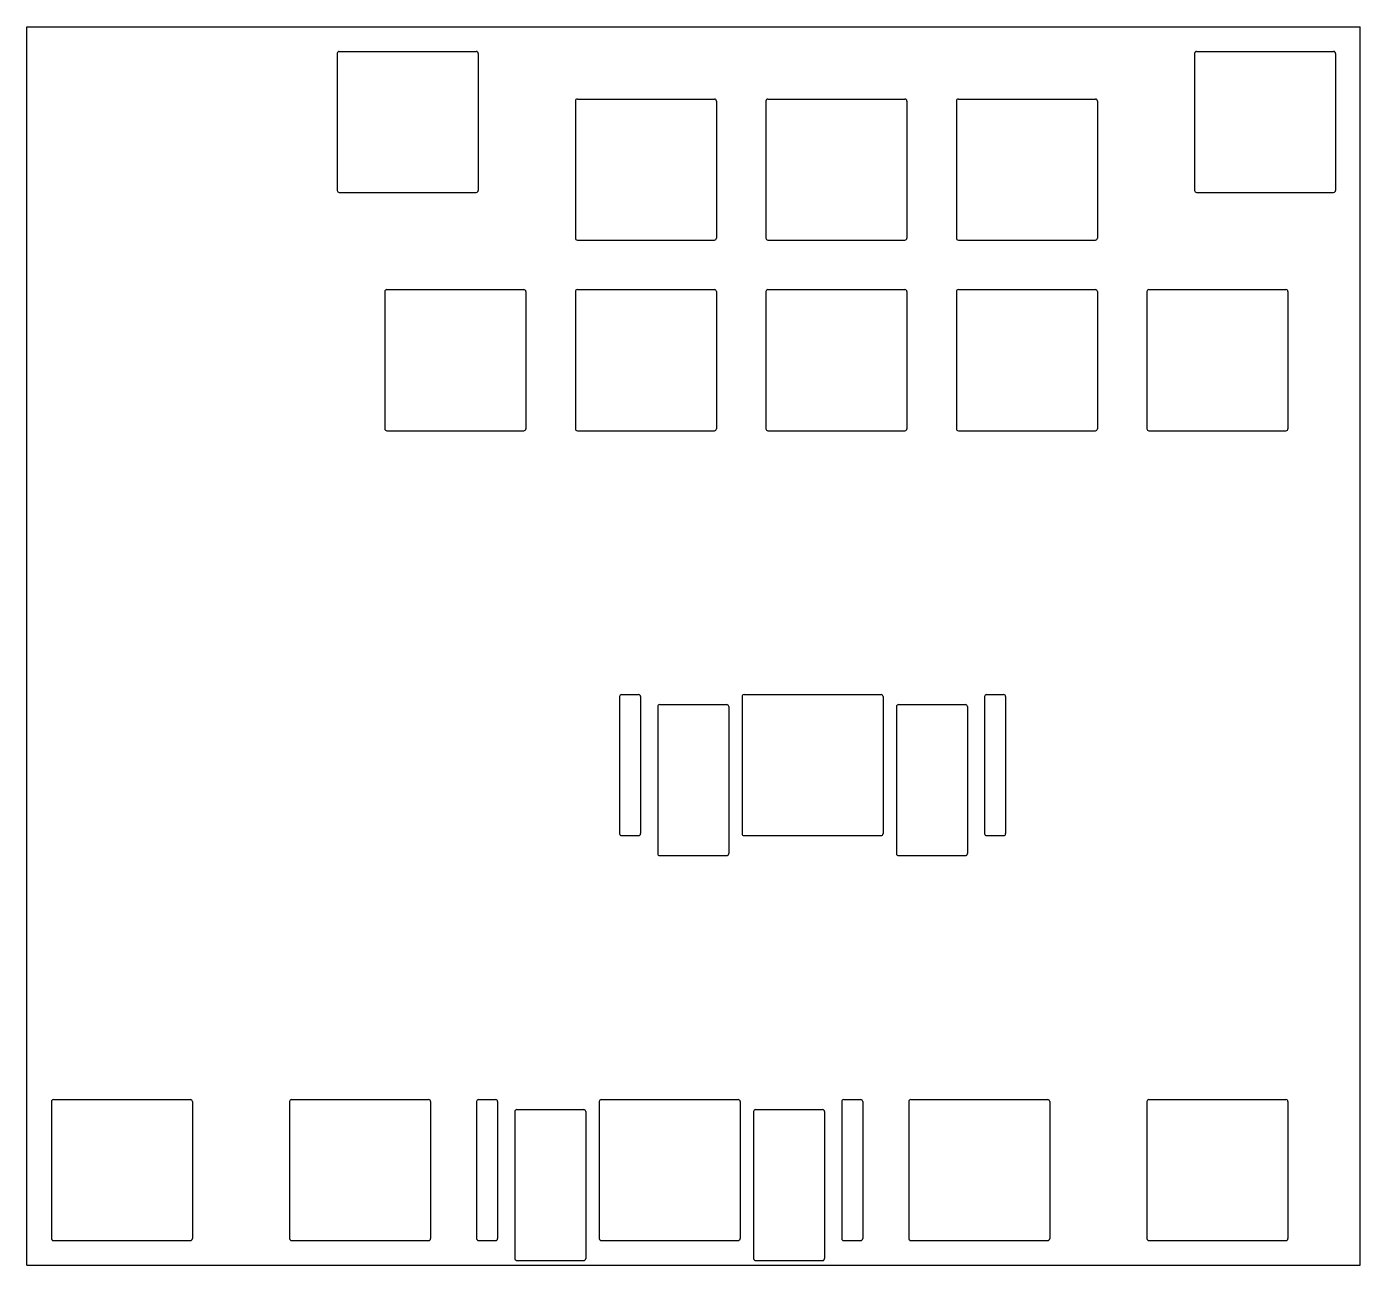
# Model space of a CAD drawing. Header units: millimetres. Extents: x 0 to 133, y -124 to 0.
import ezdxf

# ---------------------------------------------------------------- set-up
doc = ezdxf.new("R2010")
doc.units = ezdxf.units.MM

msp = doc.modelspace()

# ---------------------------------------------------------------- linework, layer by layer
for p, q in [((0, 0), (133.35, 0)), ((0, -123.825), (0, 0)), ((133.35, -123.825), (133.35, 0)), ((31.25, -2.475), (44.95, -2.475)), ((116.975, -2.475), (130.675, -2.475)), ((31.05, -2.675), (31.05, -16.375)), ((45.15, -2.675), (45.15, -16.375)), ((116.775, -2.675), (116.775, -16.375)), ((130.875, -2.675), (130.875, -16.375)), ((54.8625, -7.4375), (54.8625, -21.1375)), ((55.0625, -7.2375), (68.7625, -7.2375)), ((68.9625, -7.4375), (68.9625, -21.1375)), ((73.9125, -7.4375), (73.9125, -21.1375)), ((74.1125, -7.2375), (87.8125, -7.2375)), ((88.0125, -7.4375), (88.0125, -21.1375)), ((92.9625, -7.4375), (92.9625, -21.1375)), ((93.1625, -7.2375), (106.8625, -7.2375)), ((107.0625, -7.4375), (107.0625, -21.1375)), ((31.25, -16.575), (44.95, -16.575)), ((116.975, -16.575), (130.675, -16.575)), ((55.0625, -21.3375), (68.7625, -21.3375)), ((74.1125, -21.3375), (87.8125, -21.3375)), ((93.1625, -21.3375), (106.8625, -21.3375)), ((35.8125, -26.4875), (35.8125, -40.1875)), ((36.0125, -26.2875), (49.7125, -26.2875)), ((49.9125, -26.4875), (49.9125, -40.1875)), ((54.8625, -26.4875), (54.8625, -40.1875)), ((55.0625, -26.2875), (68.7625, -26.2875)), ((68.9625, -26.4875), (68.9625, -40.1875)), ((73.9125, -26.4875), (73.9125, -40.1875)), ((74.1125, -26.2875), (87.8125, -26.2875)), ((88.0125, -26.4875), (88.0125, -40.1875)), ((92.9625, -26.4875), (92.9625, -40.1875)), ((93.1625, -26.2875), (106.8625, -26.2875)), ((107.0625, -26.4875), (107.0625, -40.1875)), ((112.0125, -26.4875), (112.0125, -40.1875)), ((112.2125, -26.2875), (125.9125, -26.2875)), ((126.1125, -26.4875), (126.1125, -40.1875)), ((36.0125, -40.3875), (49.7125, -40.3875)), ((55.0625, -40.3875), (68.7625, -40.3875)), ((74.1125, -40.3875), (87.8125, -40.3875)), ((93.1625, -40.3875), (106.8625, -40.3875)), ((112.2125, -40.3875), (125.9125, -40.3875)), ((59.28125, -66.96875), (59.28125, -80.66875)), ((59.48125, -66.76875), (61.18125, -66.76875)), ((61.38125, -66.96875), (61.38125, -80.66875)), ((63.09325, -67.96875), (63.09325, -82.66875)), ((63.29325, -67.76875), (69.99325, -67.76875)), ((70.19325, -67.96875), (70.19325, -82.66875)), ((71.53125, -66.96875), (71.53125, -80.66875)), ((71.73125, -66.76875), (85.43125, -66.76875)), ((85.63125, -66.96875), (85.63125, -80.66875)), ((86.96925, -67.96875), (86.96925, -82.66875)), ((87.16925, -67.76875), (93.86925, -67.76875)), ((94.06925, -67.96875), (94.06925, -82.66875)), ((95.78125, -66.96875), (95.78125, -80.66875)), ((95.98125, -66.76875), (97.68125, -66.76875)), ((97.88125, -66.96875), (97.88125, -80.66875)), ((59.48125, -80.86875), (61.18125, -80.86875)), ((71.73125, -80.86875), (85.43125, -80.86875)), ((95.98125, -80.86875), (97.68125, -80.86875)), ((63.29325, -82.86875), (69.99325, -82.86875)), ((87.16925, -82.86875), (93.86925, -82.86875)), ((2.475, -107.45), (2.475, -121.15)), ((2.675, -107.25), (16.375, -107.25)), ((16.575, -107.45), (16.575, -121.15)), ((26.2875, -107.45), (26.2875, -121.15)), ((26.4875, -107.25), (40.1875, -107.25)), ((40.3875, -107.45), (40.3875, -121.15)), ((44.99375, -107.45), (44.99375, -121.15)), ((45.19375, -107.25), (46.89375, -107.25)), ((47.09375, -107.45), (47.09375, -121.15)), ((57.24375, -107.45), (57.24375, -121.15)), ((57.44375, -107.25), (71.14375, -107.25)), ((71.34375, -107.45), (71.34375, -121.15)), ((81.49375, -107.45), (81.49375, -121.15)), ((81.69375, -107.25), (83.39375, -107.25)), ((83.59375, -107.45), (83.59375, -121.15)), ((88.2, -107.45), (88.2, -121.15)), ((88.4, -107.25), (102.1, -107.25)), ((102.3, -107.45), (102.3, -121.15)), ((112.0125, -107.45), (112.0125, -121.15)), ((112.2125, -107.25), (125.9125, -107.25)), ((126.1125, -107.45), (126.1125, -121.15)), ((48.80575, -108.45), (48.80575, -123.15)), ((49.00575, -108.25), (55.70575, -108.25)), ((55.90575, -108.45), (55.90575, -123.15)), ((72.68175, -108.45), (72.68175, -123.15)), ((72.88175, -108.25), (79.58175, -108.25)), ((79.78175, -108.45), (79.78175, -123.15)), ((2.675, -121.35), (16.375, -121.35)), ((26.4875, -121.35), (40.1875, -121.35)), ((45.19375, -121.35), (46.89375, -121.35)), ((57.44375, -121.35), (71.14375, -121.35)), ((81.69375, -121.35), (83.39375, -121.35)), ((88.4, -121.35), (102.1, -121.35)), ((112.2125, -121.35), (125.9125, -121.35)), ((0, -123.825), (133.35, -123.825)), ((49.00575, -123.35), (55.70575, -123.35)), ((72.88175, -123.35), (79.58175, -123.35))]:
    msp.add_line(p, q)
for centre, start, end in [((31.25, -2.675), 90, 180), ((44.95, -2.675), 0, 90), ((116.975, -2.675), 90, 180), ((130.675, -2.675), 0, 90), ((55.0625, -7.4375), 90, 180), ((68.7625, -7.4375), 0, 90), ((74.1125, -7.4375), 90, 180), ((87.8125, -7.4375), 0, 90), ((93.1625, -7.4375), 90, 180), ((106.8625, -7.4375), 0, 90), ((31.25, -16.375), 180, 270), ((44.95, -16.375), 270, 0), ((116.975, -16.375), 180, 270), ((130.675, -16.375), 270, 0), ((55.0625, -21.1375), 180, 270), ((68.7625, -21.1375), 270, 0), ((74.1125, -21.1375), 180, 270), ((87.8125, -21.1375), 270, 0), ((93.1625, -21.1375), 180, 270), ((106.8625, -21.1375), 270, 0), ((36.0125, -26.4875), 90, 180), ((49.7125, -26.4875), 0, 90), ((55.0625, -26.4875), 90, 180), ((68.7625, -26.4875), 0, 90), ((74.1125, -26.4875), 90, 180), ((87.8125, -26.4875), 0, 90), ((93.1625, -26.4875), 90, 180), ((106.8625, -26.4875), 0, 90), ((112.2125, -26.4875), 90, 180), ((125.9125, -26.4875), 0, 90), ((36.0125, -40.1875), 180, 270), ((49.7125, -40.1875), 270, 0), ((55.0625, -40.1875), 180, 270), ((68.7625, -40.1875), 270, 0), ((74.1125, -40.1875), 180, 270), ((87.8125, -40.1875), 270, 0), ((93.1625, -40.1875), 180, 270), ((106.8625, -40.1875), 270, 0), ((112.2125, -40.1875), 180, 270), ((125.9125, -40.1875), 270, 0), ((59.48125, -66.96875), 90, 180), ((61.18125, -66.96875), 0, 90), ((63.29325, -67.96875), 90, 180), ((69.99325, -67.96875), 0, 90), ((71.73125, -66.96875), 90, 180), ((85.43125, -66.96875), 0, 90), ((87.16925, -67.96875), 90, 180), ((93.86925, -67.96875), 0, 90), ((95.98125, -66.96875), 90, 180), ((97.68125, -66.96875), 0, 90), ((59.48125, -80.66875), 180, 270), ((61.18125, -80.66875), 270, 0), ((71.73125, -80.66875), 180, 270), ((85.43125, -80.66875), 270, 0), ((95.98125, -80.66875), 180, 270), ((97.68125, -80.66875), 270, 0), ((63.29325, -82.66875), 180, 270), ((69.99325, -82.66875), 270, 0), ((87.16925, -82.66875), 180, 270), ((93.86925, -82.66875), 270, 0), ((2.675, -107.45), 90, 180), ((16.375, -107.45), 0, 90), ((26.4875, -107.45), 90, 180), ((40.1875, -107.45), 0, 90), ((45.19375, -107.45), 90, 180), ((46.89375, -107.45), 0, 90), ((57.44375, -107.45), 90, 180), ((71.14375, -107.45), 0, 90), ((81.69375, -107.45), 90, 180), ((83.39375, -107.45), 0, 90), ((88.4, -107.45), 90, 180), ((102.1, -107.45), 0, 90), ((112.2125, -107.45), 90, 180), ((125.9125, -107.45), 0, 90), ((49.00575, -108.45), 90, 180), ((55.70575, -108.45), 0, 90), ((72.88175, -108.45), 90, 180), ((79.58175, -108.45), 0, 90), ((2.675, -121.15), 180, 270), ((16.375, -121.15), 270, 0), ((26.4875, -121.15), 180, 270), ((40.1875, -121.15), 270, 0), ((45.19375, -121.15), 180, 270), ((46.89375, -121.15), 270, 0), ((57.44375, -121.15), 180, 270), ((71.14375, -121.15), 270, 0), ((81.69375, -121.15), 180, 270), ((83.39375, -121.15), 270, 0), ((88.4, -121.15), 180, 270), ((102.1, -121.15), 270, 0), ((112.2125, -121.15), 180, 270), ((125.9125, -121.15), 270, 0), ((49.00575, -123.15), 180, 270), ((55.70575, -123.15), 270, 0), ((72.88175, -123.15), 180, 270), ((79.58175, -123.15), 270, 0)]:
    msp.add_arc(centre, 0.2, start, end)

doc.saveas('drawing.dxf')
